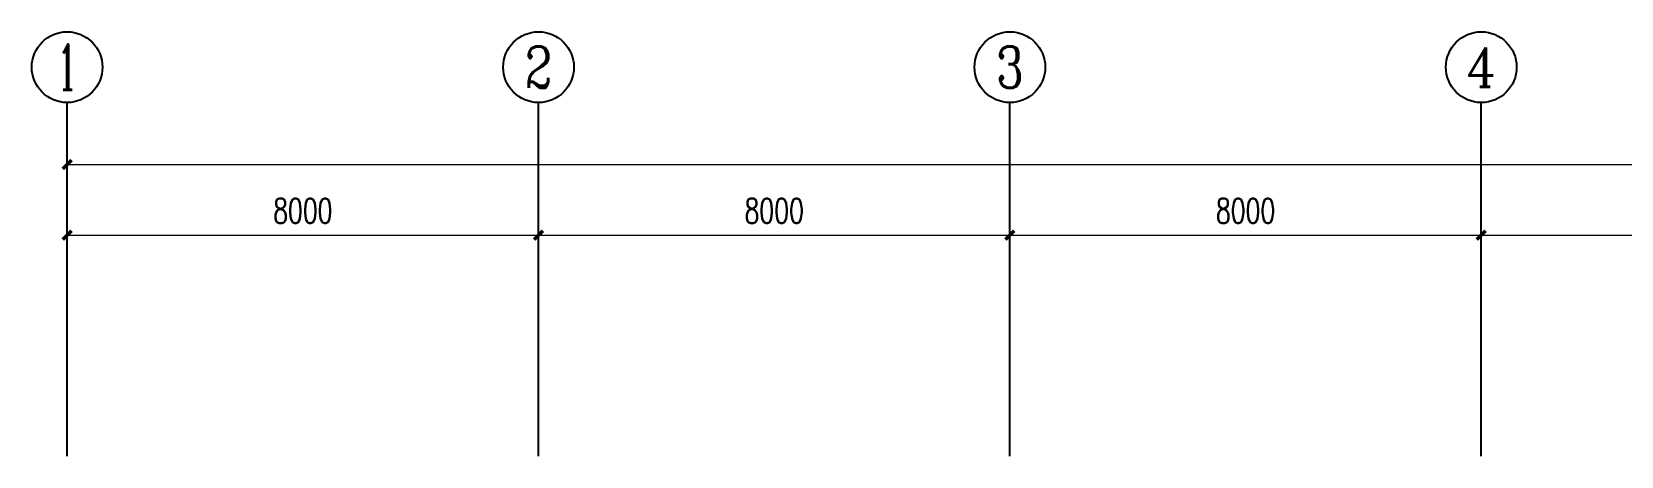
# Model space of a CAD drawing. Extents: x 0 to 302064749, y -59725395 to 1524223.
# Drawn here: x 152435946 to 155133446, y -50685395 to -49965395 of the extents above; entities that cross this region are included whole.
import ezdxf
from ezdxf.enums import TextEntityAlignment as Align

# ---------------------------------------------------------------- set-up
doc = ezdxf.new("R2010")
doc.units = 0
doc.header["$LTSCALE"] = 1000
doc.linetypes.add('DOTE', pattern=[2.42, 2, -0.2, 0.02, -0.2])
doc.layers.add('AXIS', color=3, linetype='Continuous')
doc.layers.add('AXIS_TEXT', color=7, linetype='Continuous')
doc.layers.add('DOTE', color=1, linetype='DOTE', lineweight=9, plot=False)
doc.layers.get('DOTE').off()
doc.styles.add('_TCH_AXIS', font='COMPLEX', dxfattribs={"bigfont": 'GBCBIG'})
doc.styles.add('A_DIM_T3', font='simplex.shx', dxfattribs={"width": 0.7, "bigfont": 'gbcbig.shx'})
doc.styles.add('COMPLEX', font='COMPLEX')
doc.dimstyles.new('_TCH_ARCH&&150', dxfattribs={"dimtxt": 420, "dimasz": 150, "dimexe": 375, "dimexo": 450, "dimgap": 202.5, "dimtad": 1, "dimdec": 0, "dimzin": 0, "dimdsep": 46, "dimtxsty": 'A_DIM_T3', "dimblk": 'ARCHTICK', "dimcen": 0.09, "dimclrt": 7, "dimazin": 2, "dimtfac": 1, "dimtdec": 0, "dimtix": 1, "dimtmove": 2, "dimatfit": 3, "dimfxl": 150, "dimtolj": 1, "dimtzin": 0, "dimarcsym": 0})

# ---------------------------------------------------------------- blocks, each defined once
blk = doc.blocks.new('_ArchTick')
at = {"color": 0, "linetype": 'ByBlock', "const_width": 0.4}
blk.add_lwpolyline([(-0.5, -0.5), (0.5, 0.5)], dxfattribs=at)
blk = doc.blocks.new('*D122')
at = {"layer": 'AXIS', "color": 0, "lineweight": -2, "transparency": 16777216}
for p, q in [((0, 80050), (0, 84925)), ((106700, 80050), (106700, 84925)), ((0, 84550), (106700, 84550))]:
    blk.add_line(p, q, dxfattribs=at)
at = {"layer": 'Defpoints', "color": 0, "transparency": 16777216}
for p in [(106700, 84550), (0, 79600), (106700, 79600)]:
    blk.add_point(p, dxfattribs=at)
at = {"layer": 'AXIS', "color": 0, "lineweight": -2, "transparency": 16777216, "xscale": 150, "yscale": 150, "zscale": 150, "rotation": 180}
blk.add_blockref('_ArchTick', (0, 84550), dxfattribs=at)
at = {"layer": 'AXIS', "color": 0, "lineweight": -2, "transparency": 16777216, "xscale": 150, "yscale": 150, "zscale": 150}
blk.add_blockref('_ArchTick', (106700, 84550), dxfattribs=at)
at = {"layer": 'AXIS', "color": 7, "transparency": 16777216, "insert": (53350, 84962.5), "char_height": 420, "attachment_point": 5, "style": 'A_DIM_T3'}
blk.add_mtext('\\A1;106700', dxfattribs=at)
blk = doc.blocks.new('*D123')
at = {"layer": 'AXIS', "color": 0, "lineweight": -2, "transparency": 16777216}
for p, q in [((0, 80050), (0, 83725)), ((8000, 80050), (8000, 83725)), ((0, 83350), (8000, 83350))]:
    blk.add_line(p, q, dxfattribs=at)
at = {"layer": 'Defpoints', "color": 0, "transparency": 16777216}
for p in [(8000, 83350), (0, 79600), (8000, 79600)]:
    blk.add_point(p, dxfattribs=at)
at = {"layer": 'AXIS', "color": 0, "lineweight": -2, "transparency": 16777216, "xscale": 150, "yscale": 150, "zscale": 150, "rotation": 180}
blk.add_blockref('_ArchTick', (0, 83350), dxfattribs=at)
at = {"layer": 'AXIS', "color": 0, "lineweight": -2, "transparency": 16777216, "xscale": 150, "yscale": 150, "zscale": 150}
blk.add_blockref('_ArchTick', (8000, 83350), dxfattribs=at)
at = {"layer": 'AXIS', "color": 7, "transparency": 16777216, "insert": (4000, 83762.5), "char_height": 420, "attachment_point": 5, "style": 'A_DIM_T3'}
blk.add_mtext('\\A1;8000', dxfattribs=at)
blk = doc.blocks.new('*D124')
at = {"layer": 'AXIS', "color": 0, "lineweight": -2, "transparency": 16777216}
for p, q in [((8000, 80050), (8000, 83725)), ((16000, 80050), (16000, 83725)), ((8000, 83350), (16000, 83350))]:
    blk.add_line(p, q, dxfattribs=at)
at = {"layer": 'Defpoints', "color": 0, "transparency": 16777216}
for p in [(16000, 83350), (8000, 79600), (16000, 79600)]:
    blk.add_point(p, dxfattribs=at)
at = {"layer": 'AXIS', "color": 0, "lineweight": -2, "transparency": 16777216, "xscale": 150, "yscale": 150, "zscale": 150, "rotation": 180}
blk.add_blockref('_ArchTick', (8000, 83350), dxfattribs=at)
at = {"layer": 'AXIS', "color": 0, "lineweight": -2, "transparency": 16777216, "xscale": 150, "yscale": 150, "zscale": 150}
blk.add_blockref('_ArchTick', (16000, 83350), dxfattribs=at)
at = {"layer": 'AXIS', "color": 7, "transparency": 16777216, "insert": (12000, 83762.5), "char_height": 420, "attachment_point": 5, "style": 'A_DIM_T3'}
blk.add_mtext('\\A1;8000', dxfattribs=at)
blk = doc.blocks.new('*D125')
at = {"layer": 'AXIS', "color": 0, "lineweight": -2, "transparency": 16777216}
for p, q in [((16000, 80050), (16000, 83725)), ((24000, 80050), (24000, 83725)), ((16000, 83350), (24000, 83350))]:
    blk.add_line(p, q, dxfattribs=at)
at = {"layer": 'Defpoints', "color": 0, "transparency": 16777216}
for p in [(24000, 83350), (16000, 79600), (24000, 79600)]:
    blk.add_point(p, dxfattribs=at)
at = {"layer": 'AXIS', "color": 0, "lineweight": -2, "transparency": 16777216, "xscale": 150, "yscale": 150, "zscale": 150, "rotation": 180}
blk.add_blockref('_ArchTick', (16000, 83350), dxfattribs=at)
at = {"layer": 'AXIS', "color": 0, "lineweight": -2, "transparency": 16777216, "xscale": 150, "yscale": 150, "zscale": 150}
blk.add_blockref('_ArchTick', (24000, 83350), dxfattribs=at)
at = {"layer": 'AXIS', "color": 7, "transparency": 16777216, "insert": (20000, 83762.5), "char_height": 420, "attachment_point": 5, "style": 'A_DIM_T3'}
blk.add_mtext('\\A1;8000', dxfattribs=at)
blk = doc.blocks.new('*D126')
at = {"layer": 'AXIS', "color": 0, "lineweight": -2, "transparency": 16777216}
for p, q in [((24000, 80050), (24000, 83725)), ((32000, 80050), (32000, 83725)), ((24000, 83350), (32000, 83350))]:
    blk.add_line(p, q, dxfattribs=at)
at = {"layer": 'Defpoints', "color": 0, "transparency": 16777216}
for p in [(32000, 83350), (24000, 79600), (32000, 79600)]:
    blk.add_point(p, dxfattribs=at)
at = {"layer": 'AXIS', "color": 0, "lineweight": -2, "transparency": 16777216, "xscale": 150, "yscale": 150, "zscale": 150, "rotation": 180}
blk.add_blockref('_ArchTick', (24000, 83350), dxfattribs=at)
at = {"layer": 'AXIS', "color": 0, "lineweight": -2, "transparency": 16777216, "xscale": 150, "yscale": 150, "zscale": 150}
blk.add_blockref('_ArchTick', (32000, 83350), dxfattribs=at)
at = {"layer": 'AXIS', "color": 7, "transparency": 16777216, "insert": (28000, 83762.5), "char_height": 420, "attachment_point": 5, "style": 'A_DIM_T3'}
blk.add_mtext('\\A1;8000', dxfattribs=at)
blk = doc.blocks.new('*D177')
at = {"layer": 'AXIS', "color": 0, "lineweight": -2, "transparency": 16777216}
for p, q in [((0, 80050), (0, 84925)), ((106700, 80050), (106700, 84925)), ((0, 84550), (106700, 84550))]:
    blk.add_line(p, q, dxfattribs=at)
at = {"layer": 'Defpoints', "color": 0, "transparency": 16777216}
for p in [(106700, 84550), (0, 79600), (106700, 79600)]:
    blk.add_point(p, dxfattribs=at)
at = {"layer": 'AXIS', "color": 0, "lineweight": -2, "transparency": 16777216, "xscale": 150, "yscale": 150, "zscale": 150, "rotation": 180}
blk.add_blockref('_ArchTick', (0, 84550), dxfattribs=at)
at = {"layer": 'AXIS', "color": 0, "lineweight": -2, "transparency": 16777216, "xscale": 150, "yscale": 150, "zscale": 150}
blk.add_blockref('_ArchTick', (106700, 84550), dxfattribs=at)
at = {"layer": 'AXIS', "color": 7, "transparency": 16777216, "insert": (53350, 84962.5), "char_height": 420, "attachment_point": 5, "style": 'A_DIM_T3'}
blk.add_mtext('\\A1;106700', dxfattribs=at)
blk = doc.blocks.new('*D178')
at = {"layer": 'AXIS', "color": 0, "lineweight": -2, "transparency": 16777216}
for p, q in [((0, 80050), (0, 83725)), ((8000, 80050), (8000, 83725)), ((0, 83350), (8000, 83350))]:
    blk.add_line(p, q, dxfattribs=at)
at = {"layer": 'Defpoints', "color": 0, "transparency": 16777216}
for p in [(8000, 83350), (0, 79600), (8000, 79600)]:
    blk.add_point(p, dxfattribs=at)
at = {"layer": 'AXIS', "color": 0, "lineweight": -2, "transparency": 16777216, "xscale": 150, "yscale": 150, "zscale": 150, "rotation": 180}
blk.add_blockref('_ArchTick', (0, 83350), dxfattribs=at)
at = {"layer": 'AXIS', "color": 0, "lineweight": -2, "transparency": 16777216, "xscale": 150, "yscale": 150, "zscale": 150}
blk.add_blockref('_ArchTick', (8000, 83350), dxfattribs=at)
at = {"layer": 'AXIS', "color": 7, "transparency": 16777216, "insert": (4000, 83762.5), "char_height": 420, "attachment_point": 5, "style": 'A_DIM_T3'}
blk.add_mtext('\\A1;8000', dxfattribs=at)
blk = doc.blocks.new('*D179')
at = {"layer": 'AXIS', "color": 0, "lineweight": -2, "transparency": 16777216}
for p, q in [((8000, 80050), (8000, 83725)), ((16000, 80050), (16000, 83725)), ((8000, 83350), (16000, 83350))]:
    blk.add_line(p, q, dxfattribs=at)
at = {"layer": 'Defpoints', "color": 0, "transparency": 16777216}
for p in [(16000, 83350), (8000, 79600), (16000, 79600)]:
    blk.add_point(p, dxfattribs=at)
at = {"layer": 'AXIS', "color": 0, "lineweight": -2, "transparency": 16777216, "xscale": 150, "yscale": 150, "zscale": 150, "rotation": 180}
blk.add_blockref('_ArchTick', (8000, 83350), dxfattribs=at)
at = {"layer": 'AXIS', "color": 0, "lineweight": -2, "transparency": 16777216, "xscale": 150, "yscale": 150, "zscale": 150}
blk.add_blockref('_ArchTick', (16000, 83350), dxfattribs=at)
at = {"layer": 'AXIS', "color": 7, "transparency": 16777216, "insert": (12000, 83762.5), "char_height": 420, "attachment_point": 5, "style": 'A_DIM_T3'}
blk.add_mtext('\\A1;8000', dxfattribs=at)
blk = doc.blocks.new('*D180')
at = {"layer": 'AXIS', "color": 0, "lineweight": -2, "transparency": 16777216}
for p, q in [((16000, 80050), (16000, 83725)), ((24000, 80050), (24000, 83725)), ((16000, 83350), (24000, 83350))]:
    blk.add_line(p, q, dxfattribs=at)
at = {"layer": 'Defpoints', "color": 0, "transparency": 16777216}
for p in [(24000, 83350), (16000, 79600), (24000, 79600)]:
    blk.add_point(p, dxfattribs=at)
at = {"layer": 'AXIS', "color": 0, "lineweight": -2, "transparency": 16777216, "xscale": 150, "yscale": 150, "zscale": 150, "rotation": 180}
blk.add_blockref('_ArchTick', (16000, 83350), dxfattribs=at)
at = {"layer": 'AXIS', "color": 0, "lineweight": -2, "transparency": 16777216, "xscale": 150, "yscale": 150, "zscale": 150}
blk.add_blockref('_ArchTick', (24000, 83350), dxfattribs=at)
at = {"layer": 'AXIS', "color": 7, "transparency": 16777216, "insert": (20000, 83762.5), "char_height": 420, "attachment_point": 5, "style": 'A_DIM_T3'}
blk.add_mtext('\\A1;8000', dxfattribs=at)
blk = doc.blocks.new('*D181')
at = {"layer": 'AXIS', "color": 0, "lineweight": -2, "transparency": 16777216}
for p, q in [((24000, 80050), (24000, 83725)), ((32000, 80050), (32000, 83725)), ((24000, 83350), (32000, 83350))]:
    blk.add_line(p, q, dxfattribs=at)
at = {"layer": 'Defpoints', "color": 0, "transparency": 16777216}
for p in [(32000, 83350), (24000, 79600), (32000, 79600)]:
    blk.add_point(p, dxfattribs=at)
at = {"layer": 'AXIS', "color": 0, "lineweight": -2, "transparency": 16777216, "xscale": 150, "yscale": 150, "zscale": 150, "rotation": 180}
blk.add_blockref('_ArchTick', (24000, 83350), dxfattribs=at)
at = {"layer": 'AXIS', "color": 0, "lineweight": -2, "transparency": 16777216, "xscale": 150, "yscale": 150, "zscale": 150}
blk.add_blockref('_ArchTick', (32000, 83350), dxfattribs=at)
at = {"layer": 'AXIS', "color": 7, "transparency": 16777216, "insert": (28000, 83762.5), "char_height": 420, "attachment_point": 5, "style": 'A_DIM_T3'}
blk.add_mtext('\\A1;8000', dxfattribs=at)
blk = doc.blocks.new('*D232')
at = {"layer": 'AXIS', "color": 0, "lineweight": -2, "transparency": 16777216}
for p, q in [((0, 80050), (0, 84925)), ((106700, 80050), (106700, 84925)), ((0, 84550), (106700, 84550))]:
    blk.add_line(p, q, dxfattribs=at)
at = {"layer": 'Defpoints', "color": 0, "transparency": 16777216}
for p in [(106700, 84550), (0, 79600), (106700, 79600)]:
    blk.add_point(p, dxfattribs=at)
at = {"layer": 'AXIS', "color": 0, "lineweight": -2, "transparency": 16777216, "xscale": 150, "yscale": 150, "zscale": 150, "rotation": 180}
blk.add_blockref('_ArchTick', (0, 84550), dxfattribs=at)
at = {"layer": 'AXIS', "color": 0, "lineweight": -2, "transparency": 16777216, "xscale": 150, "yscale": 150, "zscale": 150}
blk.add_blockref('_ArchTick', (106700, 84550), dxfattribs=at)
at = {"layer": 'AXIS', "color": 7, "transparency": 16777216, "insert": (53350, 84962.5), "char_height": 420, "attachment_point": 5, "style": 'A_DIM_T3'}
blk.add_mtext('\\A1;106700', dxfattribs=at)
blk = doc.blocks.new('*D233')
at = {"layer": 'AXIS', "color": 0, "lineweight": -2, "transparency": 16777216}
for p, q in [((0, 80050), (0, 83725)), ((8000, 80050), (8000, 83725)), ((0, 83350), (8000, 83350))]:
    blk.add_line(p, q, dxfattribs=at)
at = {"layer": 'Defpoints', "color": 0, "transparency": 16777216}
for p in [(8000, 83350), (0, 79600), (8000, 79600)]:
    blk.add_point(p, dxfattribs=at)
at = {"layer": 'AXIS', "color": 0, "lineweight": -2, "transparency": 16777216, "xscale": 150, "yscale": 150, "zscale": 150, "rotation": 180}
blk.add_blockref('_ArchTick', (0, 83350), dxfattribs=at)
at = {"layer": 'AXIS', "color": 0, "lineweight": -2, "transparency": 16777216, "xscale": 150, "yscale": 150, "zscale": 150}
blk.add_blockref('_ArchTick', (8000, 83350), dxfattribs=at)
at = {"layer": 'AXIS', "color": 7, "transparency": 16777216, "insert": (4000, 83762.5), "char_height": 420, "attachment_point": 5, "style": 'A_DIM_T3'}
blk.add_mtext('\\A1;8000', dxfattribs=at)
blk = doc.blocks.new('*D234')
at = {"layer": 'AXIS', "color": 0, "lineweight": -2, "transparency": 16777216}
for p, q in [((8000, 80050), (8000, 83725)), ((16000, 80050), (16000, 83725)), ((8000, 83350), (16000, 83350))]:
    blk.add_line(p, q, dxfattribs=at)
at = {"layer": 'Defpoints', "color": 0, "transparency": 16777216}
for p in [(16000, 83350), (8000, 79600), (16000, 79600)]:
    blk.add_point(p, dxfattribs=at)
at = {"layer": 'AXIS', "color": 0, "lineweight": -2, "transparency": 16777216, "xscale": 150, "yscale": 150, "zscale": 150, "rotation": 180}
blk.add_blockref('_ArchTick', (8000, 83350), dxfattribs=at)
at = {"layer": 'AXIS', "color": 0, "lineweight": -2, "transparency": 16777216, "xscale": 150, "yscale": 150, "zscale": 150}
blk.add_blockref('_ArchTick', (16000, 83350), dxfattribs=at)
at = {"layer": 'AXIS', "color": 7, "transparency": 16777216, "insert": (12000, 83762.5), "char_height": 420, "attachment_point": 5, "style": 'A_DIM_T3'}
blk.add_mtext('\\A1;8000', dxfattribs=at)
blk = doc.blocks.new('*D235')
at = {"layer": 'AXIS', "color": 0, "lineweight": -2, "transparency": 16777216}
for p, q in [((16000, 80050), (16000, 83725)), ((24000, 80050), (24000, 83725)), ((16000, 83350), (24000, 83350))]:
    blk.add_line(p, q, dxfattribs=at)
at = {"layer": 'Defpoints', "color": 0, "transparency": 16777216}
for p in [(24000, 83350), (16000, 79600), (24000, 79600)]:
    blk.add_point(p, dxfattribs=at)
at = {"layer": 'AXIS', "color": 0, "lineweight": -2, "transparency": 16777216, "xscale": 150, "yscale": 150, "zscale": 150, "rotation": 180}
blk.add_blockref('_ArchTick', (16000, 83350), dxfattribs=at)
at = {"layer": 'AXIS', "color": 0, "lineweight": -2, "transparency": 16777216, "xscale": 150, "yscale": 150, "zscale": 150}
blk.add_blockref('_ArchTick', (24000, 83350), dxfattribs=at)
at = {"layer": 'AXIS', "color": 7, "transparency": 16777216, "insert": (20000, 83762.5), "char_height": 420, "attachment_point": 5, "style": 'A_DIM_T3'}
blk.add_mtext('\\A1;8000', dxfattribs=at)
blk = doc.blocks.new('*D236')
at = {"layer": 'AXIS', "color": 0, "lineweight": -2, "transparency": 16777216}
for p, q in [((24000, 80050), (24000, 83725)), ((32000, 80050), (32000, 83725)), ((24000, 83350), (32000, 83350))]:
    blk.add_line(p, q, dxfattribs=at)
at = {"layer": 'Defpoints', "color": 0, "transparency": 16777216}
for p in [(32000, 83350), (24000, 79600), (32000, 79600)]:
    blk.add_point(p, dxfattribs=at)
at = {"layer": 'AXIS', "color": 0, "lineweight": -2, "transparency": 16777216, "xscale": 150, "yscale": 150, "zscale": 150, "rotation": 180}
blk.add_blockref('_ArchTick', (24000, 83350), dxfattribs=at)
at = {"layer": 'AXIS', "color": 0, "lineweight": -2, "transparency": 16777216, "xscale": 150, "yscale": 150, "zscale": 150}
blk.add_blockref('_ArchTick', (32000, 83350), dxfattribs=at)
at = {"layer": 'AXIS', "color": 7, "transparency": 16777216, "insert": (28000, 83762.5), "char_height": 420, "attachment_point": 5, "style": 'A_DIM_T3'}
blk.add_mtext('\\A1;8000', dxfattribs=at)
blk = doc.blocks.new('*D287')
at = {"layer": 'AXIS', "color": 0, "lineweight": -2, "transparency": 16777216}
for p, q in [((0, 80050), (0, 84925)), ((106700, 80050), (106700, 84925)), ((0, 84550), (106700, 84550))]:
    blk.add_line(p, q, dxfattribs=at)
at = {"layer": 'Defpoints', "color": 0, "transparency": 16777216}
for p in [(106700, 84550), (0, 79600), (106700, 79600)]:
    blk.add_point(p, dxfattribs=at)
at = {"layer": 'AXIS', "color": 0, "lineweight": -2, "transparency": 16777216, "xscale": 150, "yscale": 150, "zscale": 150, "rotation": 180}
blk.add_blockref('_ArchTick', (0, 84550), dxfattribs=at)
at = {"layer": 'AXIS', "color": 0, "lineweight": -2, "transparency": 16777216, "xscale": 150, "yscale": 150, "zscale": 150}
blk.add_blockref('_ArchTick', (106700, 84550), dxfattribs=at)
at = {"layer": 'AXIS', "color": 7, "transparency": 16777216, "insert": (53350, 84962.5), "char_height": 420, "attachment_point": 5, "style": 'A_DIM_T3'}
blk.add_mtext('\\A1;106700', dxfattribs=at)
blk = doc.blocks.new('*D288')
at = {"layer": 'AXIS', "color": 0, "lineweight": -2, "transparency": 16777216}
for p, q in [((0, 80050), (0, 83725)), ((8000, 80050), (8000, 83725)), ((0, 83350), (8000, 83350))]:
    blk.add_line(p, q, dxfattribs=at)
at = {"layer": 'Defpoints', "color": 0, "transparency": 16777216}
for p in [(8000, 83350), (0, 79600), (8000, 79600)]:
    blk.add_point(p, dxfattribs=at)
at = {"layer": 'AXIS', "color": 0, "lineweight": -2, "transparency": 16777216, "xscale": 150, "yscale": 150, "zscale": 150, "rotation": 180}
blk.add_blockref('_ArchTick', (0, 83350), dxfattribs=at)
at = {"layer": 'AXIS', "color": 0, "lineweight": -2, "transparency": 16777216, "xscale": 150, "yscale": 150, "zscale": 150}
blk.add_blockref('_ArchTick', (8000, 83350), dxfattribs=at)
at = {"layer": 'AXIS', "color": 7, "transparency": 16777216, "insert": (4000, 83762.5), "char_height": 420, "attachment_point": 5, "style": 'A_DIM_T3'}
blk.add_mtext('\\A1;8000', dxfattribs=at)
blk = doc.blocks.new('*D289')
at = {"layer": 'AXIS', "color": 0, "lineweight": -2, "transparency": 16777216}
for p, q in [((8000, 80050), (8000, 83725)), ((16000, 80050), (16000, 83725)), ((8000, 83350), (16000, 83350))]:
    blk.add_line(p, q, dxfattribs=at)
at = {"layer": 'Defpoints', "color": 0, "transparency": 16777216}
for p in [(16000, 83350), (8000, 79600), (16000, 79600)]:
    blk.add_point(p, dxfattribs=at)
at = {"layer": 'AXIS', "color": 0, "lineweight": -2, "transparency": 16777216, "xscale": 150, "yscale": 150, "zscale": 150, "rotation": 180}
blk.add_blockref('_ArchTick', (8000, 83350), dxfattribs=at)
at = {"layer": 'AXIS', "color": 0, "lineweight": -2, "transparency": 16777216, "xscale": 150, "yscale": 150, "zscale": 150}
blk.add_blockref('_ArchTick', (16000, 83350), dxfattribs=at)
at = {"layer": 'AXIS', "color": 7, "transparency": 16777216, "insert": (12000, 83762.5), "char_height": 420, "attachment_point": 5, "style": 'A_DIM_T3'}
blk.add_mtext('\\A1;8000', dxfattribs=at)
blk = doc.blocks.new('*D290')
at = {"layer": 'AXIS', "color": 0, "lineweight": -2, "transparency": 16777216}
for p, q in [((16000, 80050), (16000, 83725)), ((24000, 80050), (24000, 83725)), ((16000, 83350), (24000, 83350))]:
    blk.add_line(p, q, dxfattribs=at)
at = {"layer": 'Defpoints', "color": 0, "transparency": 16777216}
for p in [(24000, 83350), (16000, 79600), (24000, 79600)]:
    blk.add_point(p, dxfattribs=at)
at = {"layer": 'AXIS', "color": 0, "lineweight": -2, "transparency": 16777216, "xscale": 150, "yscale": 150, "zscale": 150, "rotation": 180}
blk.add_blockref('_ArchTick', (16000, 83350), dxfattribs=at)
at = {"layer": 'AXIS', "color": 0, "lineweight": -2, "transparency": 16777216, "xscale": 150, "yscale": 150, "zscale": 150}
blk.add_blockref('_ArchTick', (24000, 83350), dxfattribs=at)
at = {"layer": 'AXIS', "color": 7, "transparency": 16777216, "insert": (20000, 83762.5), "char_height": 420, "attachment_point": 5, "style": 'A_DIM_T3'}
blk.add_mtext('\\A1;8000', dxfattribs=at)
blk = doc.blocks.new('*D291')
at = {"layer": 'AXIS', "color": 0, "lineweight": -2, "transparency": 16777216}
for p, q in [((24000, 80050), (24000, 83725)), ((32000, 80050), (32000, 83725)), ((24000, 83350), (32000, 83350))]:
    blk.add_line(p, q, dxfattribs=at)
at = {"layer": 'Defpoints', "color": 0, "transparency": 16777216}
for p in [(32000, 83350), (24000, 79600), (32000, 79600)]:
    blk.add_point(p, dxfattribs=at)
at = {"layer": 'AXIS', "color": 0, "lineweight": -2, "transparency": 16777216, "xscale": 150, "yscale": 150, "zscale": 150, "rotation": 180}
blk.add_blockref('_ArchTick', (24000, 83350), dxfattribs=at)
at = {"layer": 'AXIS', "color": 0, "lineweight": -2, "transparency": 16777216, "xscale": 150, "yscale": 150, "zscale": 150}
blk.add_blockref('_ArchTick', (32000, 83350), dxfattribs=at)
at = {"layer": 'AXIS', "color": 7, "transparency": 16777216, "insert": (28000, 83762.5), "char_height": 420, "attachment_point": 5, "style": 'A_DIM_T3'}
blk.add_mtext('\\A1;8000', dxfattribs=at)
blk = doc.blocks.new('*D342')
at = {"layer": 'AXIS', "color": 0, "lineweight": -2, "transparency": 16777216}
for p, q in [((0, 80050), (0, 84925)), ((106700, 80050), (106700, 84925)), ((0, 84550), (106700, 84550))]:
    blk.add_line(p, q, dxfattribs=at)
at = {"layer": 'Defpoints', "color": 0, "transparency": 16777216}
for p in [(106700, 84550), (0, 79600), (106700, 79600)]:
    blk.add_point(p, dxfattribs=at)
at = {"layer": 'AXIS', "color": 0, "lineweight": -2, "transparency": 16777216, "xscale": 150, "yscale": 150, "zscale": 150, "rotation": 180}
blk.add_blockref('_ArchTick', (0, 84550), dxfattribs=at)
at = {"layer": 'AXIS', "color": 0, "lineweight": -2, "transparency": 16777216, "xscale": 150, "yscale": 150, "zscale": 150}
blk.add_blockref('_ArchTick', (106700, 84550), dxfattribs=at)
at = {"layer": 'AXIS', "color": 7, "transparency": 16777216, "insert": (53350, 84962.5), "char_height": 420, "attachment_point": 5, "style": 'A_DIM_T3'}
blk.add_mtext('\\A1;106700', dxfattribs=at)
blk = doc.blocks.new('*D343')
at = {"layer": 'AXIS', "color": 0, "lineweight": -2, "transparency": 16777216}
for p, q in [((0, 80050), (0, 83725)), ((8000, 80050), (8000, 83725)), ((0, 83350), (8000, 83350))]:
    blk.add_line(p, q, dxfattribs=at)
at = {"layer": 'Defpoints', "color": 0, "transparency": 16777216}
for p in [(8000, 83350), (0, 79600), (8000, 79600)]:
    blk.add_point(p, dxfattribs=at)
at = {"layer": 'AXIS', "color": 0, "lineweight": -2, "transparency": 16777216, "xscale": 150, "yscale": 150, "zscale": 150, "rotation": 180}
blk.add_blockref('_ArchTick', (0, 83350), dxfattribs=at)
at = {"layer": 'AXIS', "color": 0, "lineweight": -2, "transparency": 16777216, "xscale": 150, "yscale": 150, "zscale": 150}
blk.add_blockref('_ArchTick', (8000, 83350), dxfattribs=at)
at = {"layer": 'AXIS', "color": 7, "transparency": 16777216, "insert": (4000, 83762.5), "char_height": 420, "attachment_point": 5, "style": 'A_DIM_T3'}
blk.add_mtext('\\A1;8000', dxfattribs=at)
blk = doc.blocks.new('*D344')
at = {"layer": 'AXIS', "color": 0, "lineweight": -2, "transparency": 16777216}
for p, q in [((8000, 80050), (8000, 83725)), ((16000, 80050), (16000, 83725)), ((8000, 83350), (16000, 83350))]:
    blk.add_line(p, q, dxfattribs=at)
at = {"layer": 'Defpoints', "color": 0, "transparency": 16777216}
for p in [(16000, 83350), (8000, 79600), (16000, 79600)]:
    blk.add_point(p, dxfattribs=at)
at = {"layer": 'AXIS', "color": 0, "lineweight": -2, "transparency": 16777216, "xscale": 150, "yscale": 150, "zscale": 150, "rotation": 180}
blk.add_blockref('_ArchTick', (8000, 83350), dxfattribs=at)
at = {"layer": 'AXIS', "color": 0, "lineweight": -2, "transparency": 16777216, "xscale": 150, "yscale": 150, "zscale": 150}
blk.add_blockref('_ArchTick', (16000, 83350), dxfattribs=at)
at = {"layer": 'AXIS', "color": 7, "transparency": 16777216, "insert": (12000, 83762.5), "char_height": 420, "attachment_point": 5, "style": 'A_DIM_T3'}
blk.add_mtext('\\A1;8000', dxfattribs=at)
blk = doc.blocks.new('*D345')
at = {"layer": 'AXIS', "color": 0, "lineweight": -2, "transparency": 16777216}
for p, q in [((16000, 80050), (16000, 83725)), ((24000, 80050), (24000, 83725)), ((16000, 83350), (24000, 83350))]:
    blk.add_line(p, q, dxfattribs=at)
at = {"layer": 'Defpoints', "color": 0, "transparency": 16777216}
for p in [(24000, 83350), (16000, 79600), (24000, 79600)]:
    blk.add_point(p, dxfattribs=at)
at = {"layer": 'AXIS', "color": 0, "lineweight": -2, "transparency": 16777216, "xscale": 150, "yscale": 150, "zscale": 150, "rotation": 180}
blk.add_blockref('_ArchTick', (16000, 83350), dxfattribs=at)
at = {"layer": 'AXIS', "color": 0, "lineweight": -2, "transparency": 16777216, "xscale": 150, "yscale": 150, "zscale": 150}
blk.add_blockref('_ArchTick', (24000, 83350), dxfattribs=at)
at = {"layer": 'AXIS', "color": 7, "transparency": 16777216, "insert": (20000, 83762.5), "char_height": 420, "attachment_point": 5, "style": 'A_DIM_T3'}
blk.add_mtext('\\A1;8000', dxfattribs=at)
blk = doc.blocks.new('*D346')
at = {"layer": 'AXIS', "color": 0, "lineweight": -2, "transparency": 16777216}
for p, q in [((24000, 80050), (24000, 83725)), ((32000, 80050), (32000, 83725)), ((24000, 83350), (32000, 83350))]:
    blk.add_line(p, q, dxfattribs=at)
at = {"layer": 'Defpoints', "color": 0, "transparency": 16777216}
for p in [(32000, 83350), (24000, 79600), (32000, 79600)]:
    blk.add_point(p, dxfattribs=at)
at = {"layer": 'AXIS', "color": 0, "lineweight": -2, "transparency": 16777216, "xscale": 150, "yscale": 150, "zscale": 150, "rotation": 180}
blk.add_blockref('_ArchTick', (24000, 83350), dxfattribs=at)
at = {"layer": 'AXIS', "color": 0, "lineweight": -2, "transparency": 16777216, "xscale": 150, "yscale": 150, "zscale": 150}
blk.add_blockref('_ArchTick', (32000, 83350), dxfattribs=at)
at = {"layer": 'AXIS', "color": 7, "transparency": 16777216, "insert": (28000, 83762.5), "char_height": 420, "attachment_point": 5, "style": 'A_DIM_T3'}
blk.add_mtext('\\A1;8000', dxfattribs=at)
blk = doc.blocks.new('_AXISO')
blk.add_circle((0, 0), 0.5)
at = {"layer": 'AXIS_TEXT', "style": 'COMPLEX', "width": 1.041667}
blk.add_attdef('A', text='', height=0.56, dxfattribs=at).set_placement((-0.25, -0.28), (0.25, -0.28), align=Align.FIT)
blk = doc.blocks.new('*D398')
at = {"layer": 'AXIS', "color": 0, "lineweight": -2, "transparency": 16777216}
for p, q in [((0, 80050), (0, 84925)), ((106700, 80050), (106700, 84925)), ((0, 84550), (106700, 84550))]:
    blk.add_line(p, q, dxfattribs=at)
at = {"layer": 'Defpoints', "color": 0, "transparency": 16777216}
for p in [(106700, 84550), (0, 79600), (106700, 79600)]:
    blk.add_point(p, dxfattribs=at)
at = {"layer": 'AXIS', "color": 0, "lineweight": -2, "transparency": 16777216, "xscale": 150, "yscale": 150, "zscale": 150, "rotation": 180}
blk.add_blockref('_ArchTick', (0, 84550), dxfattribs=at)
at = {"layer": 'AXIS', "color": 0, "lineweight": -2, "transparency": 16777216, "xscale": 150, "yscale": 150, "zscale": 150}
blk.add_blockref('_ArchTick', (106700, 84550), dxfattribs=at)
at = {"layer": 'AXIS', "color": 7, "transparency": 16777216, "insert": (53350, 84962.5), "char_height": 420, "attachment_point": 5, "style": 'A_DIM_T3'}
blk.add_mtext('\\A1;106700', dxfattribs=at)
blk = doc.blocks.new('*D399')
at = {"layer": 'AXIS', "color": 0, "lineweight": -2, "transparency": 16777216}
for p, q in [((0, 80050), (0, 83725)), ((8000, 80050), (8000, 83725)), ((0, 83350), (8000, 83350))]:
    blk.add_line(p, q, dxfattribs=at)
at = {"layer": 'Defpoints', "color": 0, "transparency": 16777216}
for p in [(8000, 83350), (0, 79600), (8000, 79600)]:
    blk.add_point(p, dxfattribs=at)
at = {"layer": 'AXIS', "color": 0, "lineweight": -2, "transparency": 16777216, "xscale": 150, "yscale": 150, "zscale": 150, "rotation": 180}
blk.add_blockref('_ArchTick', (0, 83350), dxfattribs=at)
at = {"layer": 'AXIS', "color": 0, "lineweight": -2, "transparency": 16777216, "xscale": 150, "yscale": 150, "zscale": 150}
blk.add_blockref('_ArchTick', (8000, 83350), dxfattribs=at)
at = {"layer": 'AXIS', "color": 7, "transparency": 16777216, "insert": (4000, 83762.5), "char_height": 420, "attachment_point": 5, "style": 'A_DIM_T3'}
blk.add_mtext('\\A1;8000', dxfattribs=at)
blk = doc.blocks.new('*D400')
at = {"layer": 'AXIS', "color": 0, "lineweight": -2, "transparency": 16777216}
for p, q in [((8000, 80050), (8000, 83725)), ((16000, 80050), (16000, 83725)), ((8000, 83350), (16000, 83350))]:
    blk.add_line(p, q, dxfattribs=at)
at = {"layer": 'Defpoints', "color": 0, "transparency": 16777216}
for p in [(16000, 83350), (8000, 79600), (16000, 79600)]:
    blk.add_point(p, dxfattribs=at)
at = {"layer": 'AXIS', "color": 0, "lineweight": -2, "transparency": 16777216, "xscale": 150, "yscale": 150, "zscale": 150, "rotation": 180}
blk.add_blockref('_ArchTick', (8000, 83350), dxfattribs=at)
at = {"layer": 'AXIS', "color": 0, "lineweight": -2, "transparency": 16777216, "xscale": 150, "yscale": 150, "zscale": 150}
blk.add_blockref('_ArchTick', (16000, 83350), dxfattribs=at)
at = {"layer": 'AXIS', "color": 7, "transparency": 16777216, "insert": (12000, 83762.5), "char_height": 420, "attachment_point": 5, "style": 'A_DIM_T3'}
blk.add_mtext('\\A1;8000', dxfattribs=at)
blk = doc.blocks.new('*D401')
at = {"layer": 'AXIS', "color": 0, "lineweight": -2, "transparency": 16777216}
for p, q in [((16000, 80050), (16000, 83725)), ((24000, 80050), (24000, 83725)), ((16000, 83350), (24000, 83350))]:
    blk.add_line(p, q, dxfattribs=at)
at = {"layer": 'Defpoints', "color": 0, "transparency": 16777216}
for p in [(24000, 83350), (16000, 79600), (24000, 79600)]:
    blk.add_point(p, dxfattribs=at)
at = {"layer": 'AXIS', "color": 0, "lineweight": -2, "transparency": 16777216, "xscale": 150, "yscale": 150, "zscale": 150, "rotation": 180}
blk.add_blockref('_ArchTick', (16000, 83350), dxfattribs=at)
at = {"layer": 'AXIS', "color": 0, "lineweight": -2, "transparency": 16777216, "xscale": 150, "yscale": 150, "zscale": 150}
blk.add_blockref('_ArchTick', (24000, 83350), dxfattribs=at)
at = {"layer": 'AXIS', "color": 7, "transparency": 16777216, "insert": (20000, 83762.5), "char_height": 420, "attachment_point": 5, "style": 'A_DIM_T3'}
blk.add_mtext('\\A1;8000', dxfattribs=at)
blk = doc.blocks.new('*D402')
at = {"layer": 'AXIS', "color": 0, "lineweight": -2, "transparency": 16777216}
for p, q in [((24000, 80050), (24000, 83725)), ((32000, 80050), (32000, 83725)), ((24000, 83350), (32000, 83350))]:
    blk.add_line(p, q, dxfattribs=at)
at = {"layer": 'Defpoints', "color": 0, "transparency": 16777216}
for p in [(32000, 83350), (24000, 79600), (32000, 79600)]:
    blk.add_point(p, dxfattribs=at)
at = {"layer": 'AXIS', "color": 0, "lineweight": -2, "transparency": 16777216, "xscale": 150, "yscale": 150, "zscale": 150, "rotation": 180}
blk.add_blockref('_ArchTick', (24000, 83350), dxfattribs=at)
at = {"layer": 'AXIS', "color": 0, "lineweight": -2, "transparency": 16777216, "xscale": 150, "yscale": 150, "zscale": 150}
blk.add_blockref('_ArchTick', (32000, 83350), dxfattribs=at)
at = {"layer": 'AXIS', "color": 7, "transparency": 16777216, "insert": (28000, 83762.5), "char_height": 420, "attachment_point": 5, "style": 'A_DIM_T3'}
blk.add_mtext('\\A1;8000', dxfattribs=at)
blk = doc.blocks.new('A$Cfdce661d')
at = {"layer": 'AXIS'}
for p, q in [((0, 79600), (0, 85600)), ((8000, 79600), (8000, 85600)), ((16000, 79600), (16000, 85600)), ((24000, 79600), (24000, 85600))]:
    blk.add_line(p, q, dxfattribs=at)
ref = blk.add_blockref('_AXISO', (0, 86200), dxfattribs=dict(at, xscale=1200, yscale=1200, zscale=1200))
ref.add_attrib('A', '1', dxfattribs={"layer": 'AXIS_TEXT', "height": 772.1, "style": '_TCH_AXIS'}).set_placement((-165.4, 85814), (165.4, 85814), align=Align.FIT)
ref = blk.add_blockref('_AXISO', (8000, 86200), dxfattribs=dict(at, xscale=1200, yscale=1200, zscale=1200))
ref.add_attrib('A', '2', dxfattribs={"layer": 'AXIS_TEXT', "height": 698.9, "style": '_TCH_AXIS'}).set_placement((7767, 85850.5), (8233, 85850.5), align=Align.FIT)
ref = blk.add_blockref('_AXISO', (16000, 86200), dxfattribs=dict(at, xscale=1200, yscale=1200, zscale=1200))
ref.add_attrib('A', '3', dxfattribs={"layer": 'AXIS_TEXT', "height": 698.9, "style": '_TCH_AXIS'}).set_placement((15767, 85850.5), (16233, 85850.5), align=Align.FIT)
ref = blk.add_blockref('_AXISO', (24000, 86200), dxfattribs=dict(at, xscale=1200, yscale=1200, zscale=1200))
ref.add_attrib('A', '4', dxfattribs={"layer": 'AXIS_TEXT', "height": 668.2, "style": '_TCH_AXIS'}).set_placement((23745.5, 85865.9), (24254.5, 85865.9), align=Align.FIT)
for p1, p2, distance, picture, middle in [((0, 79600), (106700, 79600), 4950, '*D122', (53350, 84962.5)), ((0, 79600), (106700, 79600), 4950, '*D177', (53350, 84962.5)), ((0, 79600), (106700, 79600), 4950, '*D232', (53350, 84962.5)), ((0, 79600), (106700, 79600), 4950, '*D287', (53350, 84962.5)), ((0, 79600), (106700, 79600), 4950, '*D342', (53350, 84962.5)), ((0, 79600), (106700, 79600), 4950, '*D398', (53350, 84962.5)), ((0, 79600), (8000, 79600), 3750, '*D123', (4000, 83762.5)), ((0, 79600), (8000, 79600), 3750, '*D178', (4000, 83762.5)), ((0, 79600), (8000, 79600), 3750, '*D233', (4000, 83762.5)), ((0, 79600), (8000, 79600), 3750, '*D288', (4000, 83762.5)), ((0, 79600), (8000, 79600), 3750, '*D343', (4000, 83762.5)), ((0, 79600), (8000, 79600), 3750, '*D399', (4000, 83762.5)), ((8000, 79600), (16000, 79600), 3750, '*D124', (12000, 83762.5)), ((8000, 79600), (16000, 79600), 3750, '*D179', (12000, 83762.5)), ((8000, 79600), (16000, 79600), 3750, '*D234', (12000, 83762.5)), ((8000, 79600), (16000, 79600), 3750, '*D289', (12000, 83762.5)), ((8000, 79600), (16000, 79600), 3750, '*D344', (12000, 83762.5)), ((8000, 79600), (16000, 79600), 3750, '*D400', (12000, 83762.5)), ((16000, 79600), (24000, 79600), 3750, '*D125', (20000, 83762.5)), ((16000, 79600), (24000, 79600), 3750, '*D180', (20000, 83762.5)), ((16000, 79600), (24000, 79600), 3750, '*D235', (20000, 83762.5)), ((16000, 79600), (24000, 79600), 3750, '*D290', (20000, 83762.5)), ((16000, 79600), (24000, 79600), 3750, '*D345', (20000, 83762.5)), ((16000, 79600), (24000, 79600), 3750, '*D401', (20000, 83762.5)), ((24000, 79600), (32000, 79600), 3750, '*D126', (28000, 83762.5)), ((24000, 79600), (32000, 79600), 3750, '*D181', (28000, 83762.5)), ((24000, 79600), (32000, 79600), 3750, '*D236', (28000, 83762.5)), ((24000, 79600), (32000, 79600), 3750, '*D291', (28000, 83762.5)), ((24000, 79600), (32000, 79600), 3750, '*D346', (28000, 83762.5)), ((24000, 79600), (32000, 79600), 3750, '*D402', (28000, 83762.5))]:
    dim = blk.add_aligned_dim(p1=p1, p2=p2, distance=distance, dimstyle='_TCH_ARCH&&150', dxfattribs=at)
    dim.commit()
    dim.dimension.update_dxf_attribs({"geometry": picture, "text_midpoint": middle})
blk = doc.blocks.new('1#教学楼-电提建筑结构')
at = {"layer": 'DOTE'}
blk.add_blockref('A$Cfdce661d', (1504056.7, -586002.8), dxfattribs=at)

msp = doc.modelspace()

# ---------------------------------------------------------------- block references
at = {"xscale": 100, "yscale": 100, "zscale": 100}
msp.add_blockref('1#教学楼-电提建筑结构', (2090275, -45113), dxfattribs=at)

doc.saveas('drawing.dxf')
